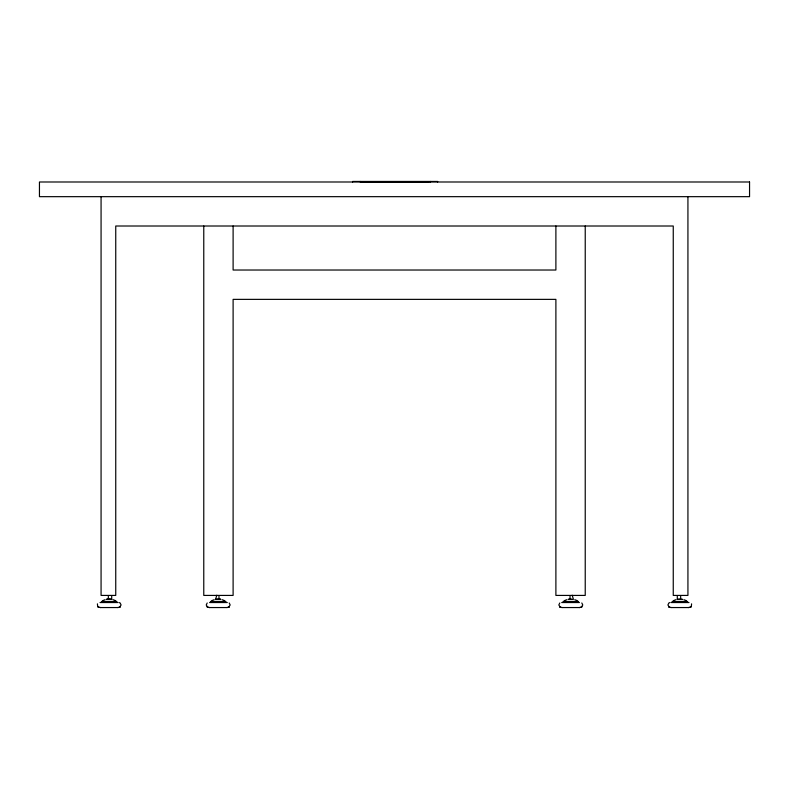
<?xml version="1.0" encoding="UTF-8"?>
<svg xmlns="http://www.w3.org/2000/svg" width="789" height="789" viewBox="0 0 789 789"><rect width="100%" height="100%" fill="white"/><g stroke="black" fill="none" stroke-linecap="round" stroke-linejoin="round"><path stroke-width="1.18" d="M361.155 181.993L429.354 181.874M97.402 603.851L97.708 606.573L98.615 607.264M217.172 599.344L220.841 599.324L215.555 599.334L216.817 595.222M207.191 602.983L206.225 604.966L207.685 607.264M559.786 602.983L558.829 604.966L560.289 607.264M119.632 607.264L121.092 604.966L120.135 602.983L119.031 602.54M228.711 607.264L230.171 604.966L229.214 602.983M581.315 607.264L582.775 604.966L581.809 602.983M690.385 607.264L691.292 606.573L691.598 603.851M102.54 600.735L105.124 599.679M211.62 600.735L214.204 599.679M564.214 600.735L566.808 599.679M673.293 600.735L675.887 599.679M119.435 607.205L120.362 606.79L117.808 607.55M228.514 607.205L229.431 606.79L226.887 607.55M581.108 607.205L582.035 606.79L579.481 607.55M690.188 607.205L691.115 606.79L688.56 607.55M669.969 602.54L668.865 602.983L667.908 604.966L669.368 607.264M570.003 599.324L568.534 599.344M680.67 599.324L678.313 599.344M106.85 599.344L111.762 599.324M108.33 599.334L110.687 599.344M215.614 599.334L218.977 599.324L218.977 596.247M568.159 599.324L573.445 599.334L572.183 595.222M677.238 599.324L682.524 599.334M101.327 601.455L116.91 601.455M210.407 601.455L225.989 601.455M563.011 601.455L578.593 601.455M672.09 601.455L687.673 601.455M100.016 602.54L117.778 602.54M209.549 602.54L227.311 602.54M561.689 602.54L579.451 602.54M671.222 602.54L688.984 602.54M100.075 607.55L118.172 607.55M209.154 607.55L227.252 607.55M561.748 607.55L579.846 607.55M670.828 607.55L688.925 607.55M678.856 599.344L679.447 599.344M218.997 599.334L220.466 599.344M109.553 599.344L110.144 599.344M571.828 599.344L570.003 599.334L570.023 596.247M682.15 599.344L680.67 599.334L680.66 596.247M671.192 607.55L668.638 606.79L669.565 607.205M562.113 607.55L559.569 606.79L560.486 607.205M209.519 607.55L206.965 606.79L207.892 607.205M100.44 607.55L97.885 606.79L98.812 607.205M683.876 599.679L686.46 600.735M574.796 599.679L577.38 600.735M222.192 599.679L224.786 600.735M113.113 599.679L115.707 600.735M687.929 196.668L687.929 595.419L673.254 595.419L673.254 226.009L115.746 226.009L115.746 595.419L101.071 595.419L101.071 196.668M677.297 595.636L677.297 599.324M585.231 226.009L585.231 595.419L555.89 595.419L555.89 299.366L233.11 299.366L233.11 595.419L203.769 595.419L203.769 226.009M555.89 226.009L555.89 270.025L233.11 270.025L233.11 226.009M437.648 181.993L437.648 181.45L352.644 181.45L352.644 181.993M430.518 181.45L430.518 181.993M360.218 181.45L360.218 181.993M111.703 595.636L111.703 599.324L106.476 599.334L108.34 599.324L108.34 596.247M749.55 181.993L39.45 181.993L39.45 196.668L749.55 196.668L749.55 181.993"/></g></svg>
